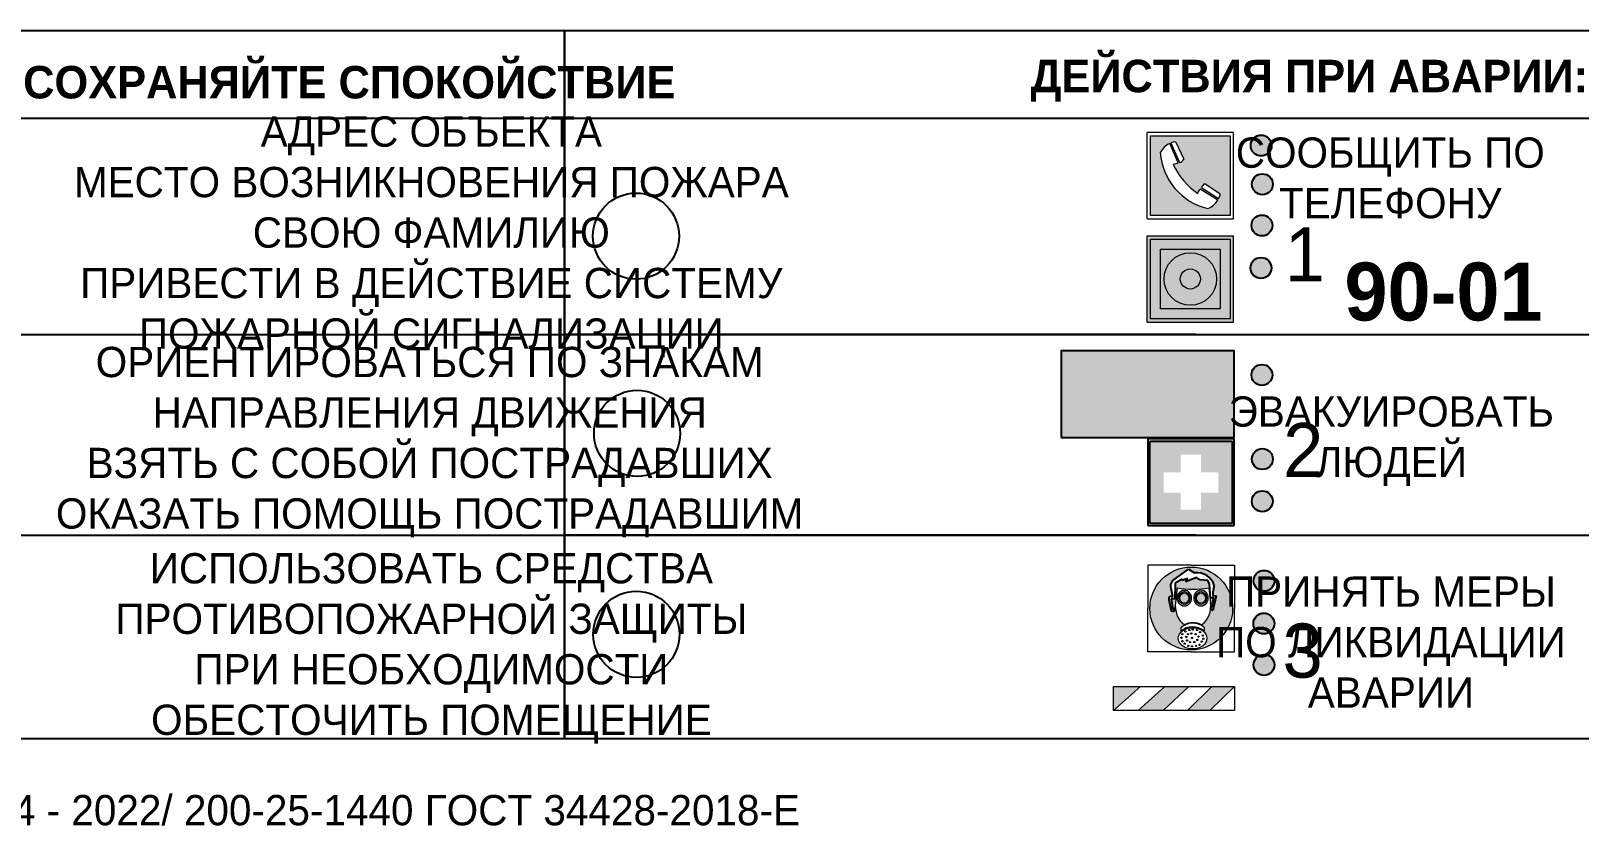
# Model space of a CAD drawing. Header units: millimetres. Extents: x 13810 to 67229, y 12374 to 21950.
# Drawn here: x 27396.4 to 27539.5, y 14168.9 to 14243.1 of the extents above; entities that cross this region are included whole.
import ezdxf

# ---------------------------------------------------------------- set-up
doc = ezdxf.new("R2010")
doc.units = ezdxf.units.MM
doc.styles.add('обычный', font='arial.ttf')

# ---------------------------------------------------------------- blocks, each defined once
blk = doc.blocks.new('A$C38D26F80')
h = blk.add_hatch(color=5)
h.dxf.hatch_style = 1
h.paths.add_polyline_path([(-8.77, -4.48, 1), (-0.19, -4.48, 1)])
h.paths.add_polyline_path([(-6.75, -3.58), (-6.75, -3.31), (-6.62, -3.22), (-6.5, -3.22), (-6.42, -3.3), (-6.39, -3.28), (-6.59, -2.23), (-6.59, -2.01), (-6.38, -1.58), (-4.76, -0.4), (-4.13, -0.79, -0.362848), (-2.1, -2.1, -0.201049), (-2.17, -2.48, 0.085434), (-2.26, -3.13), (-1.9, -3.16), (-2.25, -4.7), (-2.4, -4.59), (-2.43, -4.34), (-2.36, -4.34), (-2.14, -3.34), (-2.47, -3.42), (-2.58, -1.95), (-2.77, -1.58), (-3.58, -1.52), (-3.92, -1.26), (-5.05, -1.73), (-4.87, -1.39), (-5.41, -1.6), (-5.41, -1.46), (-6.13, -1.87), (-6.18, -3.5), (-6.56, -3.47), (-6.37, -4.59), (-6.16, -4.43), (-6.16, -4.66), (-6.36, -4.79), (-6.37, -4.8), (-6.51, -4.76)], flags=16)
h.paths.add_polyline_path([(-6.51, -4.76), (-6.36, -4.79), (-6.37, -4.8)], flags=0)
h.paths.add_polyline_path([(-5.92, -2.34, 0.089508), (-2.67, -2.35), (-2.48, -3.88, -0.268602), (-3.4, -6.18, 0.262449), (-5.2, -6.18, -0.268602), (-6.11, -3.88)], flags=16)
edge = h.paths.add_edge_path(flags=16)
edge.add_ellipse((-5.19, -3.41), major_axis=(0, 0.842), ratio=0.848992, start_angle=0, end_angle=360)
edge = h.paths.add_edge_path(flags=0)
edge.add_ellipse((-5.19, -3.39), major_axis=(0, 0.665), ratio=0.853798, start_angle=0, end_angle=360)
edge = h.paths.add_edge_path(flags=0)
edge.add_ellipse((-5.19, -3.4), major_axis=(0, 0.528), ratio=0.864094, start_angle=0, end_angle=360)
edge = h.paths.add_edge_path(flags=16)
edge.add_ellipse((-3.47, -3.4), major_axis=(0, 0.842), ratio=0.848992, start_angle=0, end_angle=360)
h.paths.add_polyline_path([(-3.13, -6.45), (-3.13, -6.84, 0.383174), (-5.57, -6.85), (-5.57, -6.49, -0.369952)], flags=16)
edge = h.paths.add_edge_path(flags=0)
edge.add_ellipse((-3.47, -3.39), major_axis=(0, 0.665), ratio=0.853798, start_angle=0, end_angle=360)
edge = h.paths.add_edge_path(flags=0)
edge.add_ellipse((-3.47, -3.4), major_axis=(0, 0.528), ratio=0.864094, start_angle=0, end_angle=360)
edge = h.paths.add_edge_path(flags=16)
edge.add_ellipse((-4.34, -7.57), major_axis=(-1.48, 0), ratio=0.744955, start_angle=0, end_angle=360)
h.paths.add_polyline_path([(-5.01, -6.85, -1), (-5.15, -6.85, -1)], flags=0)
h.paths.add_polyline_path([(-5.33, -7.14, -1), (-5.47, -7.14, -1)], flags=0)
h.paths.add_polyline_path([(-4.61, -6.71, -1), (-4.74, -6.71, -1)], flags=16)
h.paths.add_polyline_path([(-5.43, -7.51, -1), (-5.57, -7.51, -1)], flags=0)
h.paths.add_polyline_path([(-4.26, -6.67, -1), (-4.4, -6.67, -1)], flags=16)
h.paths.add_polyline_path([(-4.74, -7.14, -1), (-4.88, -7.14, -1)], flags=0)
h.paths.add_polyline_path([(-4.93, -7.43, -1), (-5.07, -7.43, -1)], flags=0)
h.paths.add_polyline_path([(-4.41, -7.07, -1), (-4.54, -7.07, -1)], flags=0)
h.paths.add_polyline_path([(-5.33, -7.87, -1), (-5.46, -7.87, -1)], flags=0)
h.paths.add_polyline_path([(-3.8, -6.71, -1), (-3.94, -6.71, -1)], flags=16)
h.paths.add_polyline_path([(-4.85, -7.78, -1), (-4.98, -7.78, -1)], flags=0)
h.paths.add_polyline_path([(-3.96, -7.14, -1), (-4.1, -7.14, -1)], flags=0)
h.paths.add_polyline_path([(-4.33, -7.53, -1), (-4.47, -7.53, -1)], flags=0)
h.paths.add_polyline_path([(-5.09, -8.12, -1), (-5.23, -8.12, -1)], flags=0)
h.paths.add_polyline_path([(-3.5, -6.94, -1), (-3.64, -6.94, -1)], flags=0)
h.paths.add_polyline_path([(-4.54, -7.97, -1), (-4.68, -7.97, -1)], flags=0)
h.paths.add_polyline_path([(-3.66, -7.39, -1), (-3.8, -7.39, -1)], flags=0)
h.paths.add_polyline_path([(-4.73, -8.35, -1), (-4.86, -8.35, -1)], flags=0)
h.paths.add_polyline_path([(-4.09, -7.96, -1), (-4.23, -7.96, -1)], flags=0)
h.paths.add_polyline_path([(-3.77, -7.74, -1), (-3.91, -7.74, -1)], flags=0)
h.paths.add_polyline_path([(-3.22, -7.27, -1), (-3.35, -7.27, -1)], flags=0)
h.paths.add_polyline_path([(-4.34, -8.4, -1), (-4.47, -8.4, -1)], flags=0)
h.paths.add_polyline_path([(-3.16, -7.61, -1), (-3.3, -7.61, -1)], flags=0)
h.paths.add_polyline_path([(-3.9, -8.35, -1), (-4.04, -8.35, -1)], flags=0)
h.paths.add_polyline_path([(-3.32, -7.91, -1), (-3.46, -7.91, -1)], flags=0)
h.paths.add_polyline_path([(-3.55, -8.23, -1), (-3.69, -8.23, -1)], flags=0)
at = {"color": 5, "lineweight": 5}
for p, q in [((-4.48, 0), (-8.96, 0)), ((-8.96, 0), (-8.96, -4.48)), ((-4.48, 0), (0, 0)), ((0, 0), (0, -4.48)), ((-6.59, -2.01), (-6.38, -1.58)), ((-6.38, -1.58), (-4.76, -0.4)), ((-5.41, -1.46), (-6.13, -1.87)), ((-4.87, -1.39), (-5.41, -1.6)), ((-5.41, -1.6), (-5.41, -1.46)), ((-3.92, -1.26), (-5.05, -1.73)), ((-5.05, -1.73), (-4.87, -1.39)), ((-4.76, -0.4), (-4.13, -0.79)), ((-3.58, -1.52), (-3.92, -1.26)), ((-2.77, -1.58), (-3.58, -1.52)), ((-2.58, -1.95), (-2.77, -1.58)), ((-6.59, -2.23), (-6.59, -2.01)), ((-6.39, -3.28), (-6.59, -2.23)), ((-6.13, -1.87), (-6.18, -3.5)), ((-5.92, -2.34), (-6.11, -3.88)), ((-2.67, -2.34), (-2.48, -3.88)), ((-2.47, -3.42), (-2.58, -1.95)), ((-1.9, -3.16), (-2.26, -3.13)), ((-2.25, -4.7), (-1.9, -3.16)), ((-8.96, -8.96), (-8.96, -4.48)), ((-6.75, -3.31), (-6.62, -3.22)), ((-6.75, -3.58), (-6.75, -3.31)), ((-6.51, -4.76), (-6.75, -3.58)), ((-6.62, -3.22), (-6.5, -3.22)), ((-6.18, -3.5), (-6.56, -3.47)), ((-6.56, -3.47), (-6.37, -4.59)), ((-6.37, -4.8), (-6.51, -4.76)), ((-6.5, -3.22), (-6.42, -3.3)), ((-6.42, -3.3), (-6.39, -3.28)), ((-6.37, -4.59), (-6.16, -4.43)), ((-6.16, -4.66), (-6.37, -4.8)), ((-6.16, -4.43), (-6.16, -4.66)), ((-2.14, -3.34), (-2.47, -3.42)), ((-2.43, -4.34), (-2.4, -4.59)), ((-2.43, -4.34), (-2.36, -4.34)), ((-2.4, -4.59), (-2.25, -4.7)), ((-2.36, -4.34), (-2.14, -3.34)), ((0, -8.96), (0, -4.48)), ((-5.57, -6.49), (-5.57, -6.85)), ((-3.13, -6.45), (-3.13, -6.84)), ((-4.48, -8.96), (-8.96, -8.96)), ((-4.48, -8.96), (0, -8.96))]:
    blk.add_line(p, q, dxfattribs=at)
at = {"color": 5}
for p, q in [((-6.59, -2.01), (-6.38, -1.58)), ((-6.38, -1.58), (-4.76, -0.4)), ((-5.41, -1.46), (-6.13, -1.87)), ((-4.87, -1.39), (-5.41, -1.6)), ((-5.41, -1.6), (-5.41, -1.46)), ((-3.92, -1.26), (-5.05, -1.73)), ((-5.05, -1.73), (-4.87, -1.39)), ((-4.76, -0.4), (-4.13, -0.79)), ((-3.58, -1.52), (-3.92, -1.26)), ((-2.77, -1.58), (-3.58, -1.52)), ((-2.58, -1.95), (-2.77, -1.58)), ((-6.59, -2.23), (-6.59, -2.01)), ((-6.39, -3.28), (-6.59, -2.23)), ((-6.13, -1.87), (-6.18, -3.5)), ((-2.47, -3.42), (-2.58, -1.95)), ((-2.26, -3.13), (-1.9, -3.16)), ((-1.9, -3.16), (-2.25, -4.7)), ((-6.75, -3.31), (-6.62, -3.22)), ((-6.75, -3.58), (-6.75, -3.31)), ((-6.51, -4.76), (-6.75, -3.58)), ((-6.62, -3.22), (-6.5, -3.22)), ((-6.18, -3.5), (-6.56, -3.47)), ((-6.56, -3.47), (-6.37, -4.59)), ((-6.37, -4.8), (-6.51, -4.76)), ((-6.36, -4.79), (-6.51, -4.76)), ((-6.5, -3.22), (-6.42, -3.3)), ((-6.42, -3.3), (-6.39, -3.28)), ((-6.37, -4.59), (-6.16, -4.43)), ((-6.16, -4.66), (-6.37, -4.8)), ((-6.16, -4.66), (-6.36, -4.79)), ((-6.16, -4.43), (-6.16, -4.66)), ((-2.14, -3.34), (-2.47, -3.42)), ((-2.4, -4.59), (-2.43, -4.34)), ((-2.43, -4.34), (-2.36, -4.34)), ((-2.25, -4.7), (-2.4, -4.59)), ((-2.36, -4.34), (-2.14, -3.34))]:
    blk.add_line(p, q, dxfattribs=at)
at = {"color": 5, "lineweight": 5}
for centre, radius in [((-4.48, -4.48), 4.29), ((-5.5, -7.51), 0.0678), ((-5.4, -7.14), 0.0678), ((-5.4, -7.87), 0.0678), ((-5.08, -6.85), 0.0678), ((-5, -7.43), 0.0678), ((-4.91, -7.78), 0.0678), ((-4.81, -7.14), 0.0678), ((-4.67, -6.71), 0.0678), ((-4.61, -7.97), 0.0678), ((-4.47, -7.07), 0.0678), ((-4.4, -7.53), 0.0678), ((-4.33, -6.67), 0.0678), ((-4.16, -7.96), 0.0678), ((-4.03, -7.14), 0.0678), ((-3.87, -6.71), 0.0678), ((-3.84, -7.74), 0.0678), ((-3.73, -7.39), 0.0678), ((-3.57, -6.94), 0.0678), ((-3.39, -7.91), 0.0678), ((-3.28, -7.27), 0.0678), ((-3.23, -7.61), 0.0678), ((-5.16, -8.12), 0.0678), ((-4.79, -8.35), 0.0678), ((-4.4, -8.4), 0.0678), ((-3.97, -8.35), 0.0678), ((-3.62, -8.23), 0.0678)]:
    blk.add_circle(centre, radius, dxfattribs=at)
at = {"color": 5}
for centre, radius, start, end in [((-3.89, -2.66), 1.88, 17.387, 97.1599), ((-0.35, -3.07), 1.91, 162.2553, 181.7878), ((-2.6, -2.2), 0.511, 326.3906, 11.8614)]:
    blk.add_arc(centre, radius, start, end, dxfattribs=at)
at = {"color": 5, "lineweight": 5}
for centre, radius, start, end in [((-4.28, 6.66), 9.15, 259.6987, 280.1569), ((-0.47, -3.05), 1.79, 161.5846, 182.4584), ((-2.6, -2.2), 0.513, 326.4781, 11.7739), ((-3.66, -4.24), 2.47, 171.573, 231.7124), ((-4.93, -4.24), 2.47, 308.2876, 8.427), ((-4.33, -7.88), 1.87, 50.358, 131.5662), ((-4.34, -8.2), 1.82, 48.4943, 132.3565), ((-4.3, -7.78), 1.83, 60.5889, 119.4111)]:
    blk.add_arc(centre, radius, start, end, dxfattribs=at)
for centre, major_axis, ratio in [((-5.19, -3.41), (0, 0.842), 0.848992), ((-5.19, -3.39), (0, 0.665), 0.853798), ((-5.19, -3.4), (0, 0.528), 0.864094), ((-3.47, -3.4), (0, 0.842), 0.848992), ((-3.47, -3.39), (0, 0.665), 0.853798), ((-3.47, -3.4), (0, 0.528), 0.864094), ((-4.34, -7.57), (-1.48, 0), 0.744955)]:
    blk.add_ellipse(centre, major_axis=major_axis, ratio=ratio, dxfattribs=at)
blk = doc.blocks.new('A$C47DD6509')
at = {"lineweight": 5}
for points in [[(-8.69, 0), (-11.19, 0), (-11.19, -2.22)], [(-4.22, 0), (-6.45, 0), (-8.91, -2.22), (-6.61, -2.22)], [(0, 0), (-2.09, 0), (-4.36, -2.22), (-2.29, -2.22)]]:
    blk.add_hatch(color=242, dxfattribs=at).paths.add_polyline_path(points)
at = {"color": 242, "lineweight": 5}
for p, q in [((-11.19, -2.22), (-8.69, 0)), ((-11.19, -2.22), (-11.19, 0)), ((-11.19, 0), (-8.69, 0)), ((-11.19, 0), (0, 0)), ((-8.91, -2.22), (-6.45, 0)), ((-6.61, -2.22), (-4.22, 0)), ((-4.36, -2.22), (-2.09, 0)), ((-2.29, -2.22), (0, 0)), ((0, 0), (0, -2.22)), ((0, -2.22), (-11.19, -2.22))]:
    blk.add_line(p, q, dxfattribs=at)
blk = doc.blocks.new('A$C32E8229D')
at = {"true_color": 0xffffff}
blk.add_hatch(color=7, dxfattribs=at).paths.add_polyline_path([(0, 0), (0, -8), (16, -8), (16, 0)])
h = blk.add_hatch(color=126)
h.paths.add_polyline_path([(0.2, -0.2), (15.8, -0.2), (15.8, -7.8), (0.2, -7.8)])
h.paths.add_polyline_path([(13.49, -2.05), (12.08, -2.05), (11.37, -2.63, 0.162397), (11.29, -2.84), (11.29, -3.63), (10.35, -3.63), (10.35, -4.05), (11.68, -4.05), (11.68, -3.48), (12.26, -4.28), (11.29, -5.1), (11.29, -6.78), (11.85, -6.78), (11.85, -5.44), (12.8, -4.64), (12.8, -5.94), (14.46, -5.94), (14.46, -5.39), (13.45, -5.39), (13.45, -3.97), (12.46, -2.59), (13.15, -2.59), (13.69, -3.34), (14.18, -3)], flags=16)
h.paths.add_polyline_path([(10.74, -1.82, 1), (11.8, -1.82, 1)], flags=16)
h.paths.add_polyline_path([(9.39, -3.59), (5.99, -3.59), (6.56, -3.03), (5.91, -3.03), (5.1, -3.83), (5.91, -4.64), (6.56, -4.64), (5.99, -4.09), (9.39, -4.09)], flags=16)
h.paths.add_polyline_path([(4.29, -1.08), (1.72, -1.08), (1.72, -6.6), (4.29, -6.6)], flags=16)
at = {"color": 126}
blk.add_lwpolyline([(16, -8), (0, -8), (0, 0), (16, 0)], close=True, dxfattribs=at)
blk = doc.blocks.new('A$C18900ED3')
h = blk.add_hatch(color=126)
h.paths.add_polyline_path([(-0.18, -0.18), (-7.02, -0.18), (-7.02, -7.02), (-0.18, -7.02)])
h.paths.add_polyline_path([(-5.89, -4.46), (-5.89, -2.77), (-4.46, -2.77), (-4.46, -1.31), (-2.77, -1.31), (-2.77, -2.77), (-1.33, -2.77), (-1.33, -4.46), (-2.77, -4.46), (-2.77, -5.89), (-4.46, -5.89), (-4.46, -4.46)], flags=16)
at = {"color": 126}
for p, q in [((-7.2, 0), (-7.2, -7.2)), ((0, 0), (-7.2, 0)), ((0, -7.2), (0, 0)), ((-7.02, -7.02), (-7.02, -0.18)), ((-7.02, -0.18), (-0.18, -0.18)), ((-0.18, -0.18), (-0.18, -7.02)), ((-7.2, -7.2), (0, -7.2)), ((-0.18, -7.02), (-7.02, -7.02))]:
    blk.add_line(p, q, dxfattribs=at)
blk = doc.blocks.new('A$C456E1F9C')
at = {"lineweight": 5}
h = blk.add_hatch(color=242, dxfattribs=at)
h.paths.add_polyline_path([(0.51, -1.47), (0.51, -13.26), (12.29, -13.26), (12.29, -1.47)])
h.paths.add_polyline_path([(5.42, -4.95, -0.254479), (4.78, -5.4), (3.52, -2.53, -0.209735), (4.23, -2.4)], flags=16)
h.paths.add_polyline_path([(8.53, -8.6), (10.87, -10.17), (10.54, -10.76), (8.03, -9.13, -0.192251)], flags=16)
h.paths.add_polyline_path([(4.61, -5.49, 0.005518), (3.87, -5.72, 0.128647), (7.49, -10.01, 0.00809), (7.83, -9.33), (10.47, -10.97, -0.16736), (8.99, -12.25, -0.327862), (1.95, -3.95, -0.166952), (3.36, -2.62)], flags=16)
at = {"color": 242, "lineweight": 5}
for p, q in [((0, -13.77), (0, -0.97)), ((12.8, -0.97), (0, -0.97)), ((12.8, -13.77), (12.8, -0.97)), ((4.61, -5.49), (3.36, -2.62)), ((3.52, -2.53), (4.78, -5.4)), ((4.23, -2.4), (5.42, -4.95)), ((8.03, -9.13), (10.54, -10.76)), ((10.81, -10.12), (8.53, -8.6)), ((7.83, -9.33), (10.47, -10.97)), ((10.54, -10.76), (10.8, -10.3)), ((10.8, -10.3), (10.81, -10.12)), ((0, -13.77), (12.8, -13.77))]:
    blk.add_line(p, q, dxfattribs=at)
blk.add_lwpolyline([(0.51, -1.47), (12.29, -1.47), (12.29, -13.26), (0.51, -13.26)], close=True, dxfattribs=at)
for centre, radius, start, end in [((4.59, -5.34), 2.99, 114.2845, 152.1974), ((11.12, -3.31), 9.19, 183.9915, 256.6009), ((4.02, -3.27), 0.891, 76.3284, 123.7092), ((14.98, -39.1), 35.17, 107.1487, 108.4135), ((13.86, -0.94), 11.08, 205.5536, 234.8762), ((4.68, -4.59), 0.824, 276.9621, 334.0723), ((8.94, -9.5), 0.989, 114.4092, 157.9388), ((-13.31, 0.8), 23.44, 332.5487, 334.4027), ((7.87, -9.46), 3, 291.9291, 329.9329)]:
    blk.add_arc(centre, radius, start, end, dxfattribs=at)
blk = doc.blocks.new('A$C54414219')
at = {"true_color": 0xffffff}
h = blk.add_hatch(color=7, dxfattribs=at)
h.paths.add_polyline_path([(2.39, -9.45), (2.39, -18.3), (11.23, -18.3), (11.23, -9.45)], flags=0)
h.paths.add_polyline_path([(10.71, -13.87, -1), (2.92, -13.87, -1)], flags=0)
h.paths.add_polyline_path([(8.3, -13.87, -1), (5.33, -13.87, -1)], flags=0)
h.paths.add_polyline_path([(0.41, -7.47), (0.41, -20.27), (13.21, -20.27), (13.21, -7.47)])
h.paths.add_polyline_path([(0.92, -19.77), (12.71, -19.77), (12.71, -7.98), (0.92, -7.98)], flags=16)
h.paths.add_polyline_path([(11.23, -9.45), (11.23, -18.3), (2.39, -18.3), (2.39, -9.45)], flags=0)
at = {"lineweight": 5}
h = blk.add_hatch(color=242, dxfattribs=at)
h.paths.add_polyline_path([(12.71, -7.98), (0.92, -7.98), (0.92, -19.77), (12.71, -19.77)])
h.paths.add_polyline_path([(11.23, -18.3), (2.39, -18.3), (2.39, -9.45), (11.23, -9.45)], flags=16)
h.paths.add_polyline_path([(10.71, -13.87, -1), (2.92, -13.87, -1)], flags=0)
h.paths.add_polyline_path([(8.3, -13.87, -1), (5.33, -13.87, -1)], flags=0)
at = {"true_color": 0xffffff}
h = blk.add_hatch(color=7, dxfattribs=at)
h.paths.add_polyline_path([(2.39, -9.45), (2.39, -18.3), (11.23, -18.3), (11.23, -9.45)])
h.paths.add_polyline_path([(10.71, -13.87, -1), (2.92, -13.87, -1)], flags=16)
h.paths.add_polyline_path([(8.3, -13.87, -1), (5.33, -13.87, -1)], flags=0)
at = {"lineweight": 5}
h = blk.add_hatch(color=242, dxfattribs=at)
h.paths.add_polyline_path([(2.92, -13.87, 1), (10.71, -13.87, 1)])
h.paths.add_polyline_path([(8.3, -13.87, -1), (5.33, -13.87, -1)], flags=16)
at = {"color": 242, "lineweight": 5}
for p, q in [((0.41, -20.27), (0.41, -7.47)), ((0.41, -7.47), (13.21, -7.47)), ((0.41, -7.47), (13.21, -7.47)), ((13.21, -20.27), (13.21, -7.47)), ((0.41, -20.27), (13.21, -20.27))]:
    blk.add_line(p, q, dxfattribs=at)
for points in [[(0.92, -7.98), (12.71, -7.98), (12.71, -19.77), (0.92, -19.77)], [(2.39, -9.45), (11.23, -9.45), (11.23, -18.3), (2.39, -18.3)]]:
    blk.add_lwpolyline(points, close=True, dxfattribs=at)
for radius in [3.89, 1.49]:
    blk.add_circle((6.81, -13.87), radius, dxfattribs=at)

msp = doc.modelspace()

# ---------------------------------------------------------------- hatches: boundary and pattern name
at = {"lineweight": 0}
h = msp.add_hatch(color=256, dxfattribs=at)
h.dxf.hatch_style = 1
h.paths.add_polyline_path([(27509.19, 14232.55, 1), (27511.12, 14232.55, 1)])
h = msp.add_hatch(color=256, dxfattribs=at)
h.dxf.hatch_style = 1
h.paths.add_polyline_path([(27509.29, 14228.97, 1), (27511.22, 14228.97, 1)])
h = msp.add_hatch(color=256, dxfattribs=at)
h.dxf.hatch_style = 1
h.paths.add_polyline_path([(27509.25, 14225.16, 1), (27511.18, 14225.16, 1)])
h = msp.add_hatch(color=256, dxfattribs=at)
h.dxf.hatch_style = 1
h.paths.add_polyline_path([(27509.17, 14221.23, 1), (27511.1, 14221.23, 1)])
h = msp.add_hatch(color=256, dxfattribs=at)
h.dxf.hatch_style = 1
h.paths.add_polyline_path([(27509.25, 14211.34, 1), (27511.19, 14211.34, 1)])
h = msp.add_hatch(color=256, dxfattribs=at)
h.dxf.hatch_style = 1
h.paths.add_polyline_path([(27509.29, 14203.56, 1), (27511.23, 14203.56, 1)])
h = msp.add_hatch(color=256, dxfattribs=at)
h.dxf.hatch_style = 1
h.paths.add_polyline_path([(27509.29, 14199.66, 1), (27511.22, 14199.66, 1)])
h = msp.add_hatch(color=256, dxfattribs=at)
h.dxf.hatch_style = 1
h.paths.add_polyline_path([(27509.44, 14192.31, 1), (27511.38, 14192.31, 1)])
h = msp.add_hatch(color=256, dxfattribs=at)
h.dxf.hatch_style = 1
h.paths.add_polyline_path([(27509.44, 14188.36, 1), (27511.37, 14188.36, 1)])
h = msp.add_hatch(color=256, dxfattribs=at)
h.dxf.hatch_style = 1
h.paths.add_polyline_path([(27509.44, 14184.53, 1), (27511.37, 14184.53, 1)])

# ---------------------------------------------------------------- linework, layer by layer
for points in [[(27301.94, 14235.09), (27445.71, 14235.09), (27445.71, 14243.14), (27301.94, 14243.14)], [(27445.71, 14235.09), (27589.47, 14235.09), (27589.47, 14243.14), (27445.71, 14243.14)], [(27301.94, 14235.09), (27445.71, 14235.09), (27445.71, 14177.69), (27301.94, 14177.69)], [(27445.71, 14235.09), (27589.47, 14235.09), (27589.47, 14177.69), (27445.71, 14177.69)]]:
    msp.add_lwpolyline(points, close=True)
for points in [[(27360.36, 14215.09), (27301.94, 14215.09), (27445.71, 14215.09)], [(27504.12, 14215.09), (27445.71, 14215.09), (27589.47, 14215.09)], [(27360.36, 14196.52), (27301.94, 14196.52), (27445.71, 14196.52)], [(27504.12, 14196.52), (27445.71, 14196.52), (27589.47, 14196.52)]]:
    msp.add_lwpolyline(points)
for centre, radius in [((27510.15, 14232.55), 0.966), ((27510.26, 14228.97), 0.966), ((27452.33, 14224.17), 3.98), ((27510.22, 14225.16), 0.966), ((27510.13, 14221.23), 0.966), ((27510.22, 14211.34), 0.966), ((27452.43, 14205.94), 3.98), ((27510.26, 14203.56), 0.966), ((27510.25, 14199.66), 0.966), ((27510.41, 14192.31), 0.966), ((27452.36, 14187.36), 3.98), ((27510.4, 14188.36), 0.966), ((27510.41, 14184.53), 0.966)]:
    msp.add_circle(centre, radius)

# ---------------------------------------------------------------- block references
for name, p, xscale, yscale, zscale in [('A$C456E1F9C', (27499.6, 14234.37), 0.625, 0.625, 0.625), ('A$C54414219', (27499.34, 14228.88), 0.625, 0.625, 0.625), ('A$C18900ED3', (27507.66, 14205.42), 1.111111111007631, 1.111111111007631, 1.111111111007631), ('A$C38D26F80', (27507.68, 14193.75), 0.8928571427240968, 0.8928571427240968, 0.8928571427240968)]:
    msp.add_blockref(name, p, dxfattribs=dict(xscale=xscale, yscale=yscale, zscale=zscale))
at = {"xscale": -1}
msp.add_blockref('A$C32E8229D', (27507.66, 14213.57), dxfattribs=at)
at = {"color": 242, "true_color": 0xc1121c}
msp.add_blockref('A$C47DD6509', (27507.68, 14182.53), dxfattribs=at)

# ---------------------------------------------------------------- texts
at = {"lineweight": 0, "attachment_point": 5, "style": 'обычный'}
for s, insert, char_height, width in [('{\\fProxima Nova Rg|b1|i0|c204|p2;ДЕЙСТВИЯ ПРИ ПОЖАРЕ: СОХРАНЯЙТЕ СПОКОЙСТВИЕ\\H1.6644x; }', (27399.1, 14237.97), 3, 175.1736), ('{\\fProxima Nova Rg|b1|i0|c204|p2;ДЕЙСТВИЯ ПРИ АВАРИИ: СОХРАНЯЙТЕ СПОКОЙСТВИЕ\\H1.6644x; }', (27545.32, 14238.54), 3, 175.1736), ('\\pi-8.4,l8.4,t8.4;{\\fProxima Nova Rg|b0|i0|c204|p2;АДРЕС ОБЪЕКТА\\PМЕСТО ВОЗНИКНОВЕНИЯ ПОЖАРА \\PСВОЮ ФАМИЛИЮ\\PПРИВЕСТИ В ДЕЙСТВИЕ СИСТЕМУ \\PПОЖАРНОЙ СИГНАЛИЗАЦИИ}', (27433.4, 14224.1), 2.8, 126.6484), ('{\\fProxima Nova Rg|b0|i0|c204|p2;СООБЩИТЬ ПО \\PТЕЛЕФОНУ}', (27522.09, 14229.54), 2.8, 126.6484), ('{\\fProxima Nova Rg|b0|i0|c204|p2;1\\H1.1667x; }', (27514.19, 14222.48), 5, 126.6484), ('{\\fProxima Nova Rg|b1|i0|c204|p2;\\H1.0714x;90-01\\fProxima Nova Rg|b0|i0|c204|p2;\\H0.93331x; \\H1.3449x; }', (27527.01, 14219.01), 5, 126.6484), ('\\pi-8.4,l8.4,t8.4;{\\fProxima Nova Rg|b0|i0|c204|p2;ОРИЕНТИРОВАТЬСЯ ПО ЗНАКАМ \\PНАПРАВЛЕНИЯ ДВИЖЕНИЯ\\PВЗЯТЬ С СОБОЙ ПОСТРАДАВШИХ\\PОКАЗАТЬ ПОМОЩЬ ПОСТРАДАВШИМ}', (27433.25, 14205.13), 2.8, 126.6484), ('{\\fProxima Nova Rg|b0|i0|c204|p2;ЭВАКУИРОВАТЬ \\PЛЮДЕЙ}', (27522.19, 14205.22), 2.8, 126.6484), ('{\\fProxima Nova Rg|b0|i0|c204|p2;2\\H1.1967x; }', (27514.04, 14204.39), 5, 126.6484), ('\\pi-8.4,l8.4,t8.4;{\\fProxima Nova Rg|b0|i0|c204|p2;ИСПОЛЬЗОВАТЬ СРЕДСТВА \\PПРОТИВОПОЖАРНОЙ ЗАЩИТЫ \\PПРИ НЕОБХОДИМОСТИ \\PОБЕСТОЧИТЬ ПОМЕЩЕНИЕ}', (27433.41, 14186.06), 2.8, 126.6484), ('{\\fProxima Nova Rg|b0|i0|c204|p2;ПРИНЯТЬ МЕРЫ \\PПО ЛИКВИДАЦИИ \\PАВАРИИ}', (27522.15, 14186.64), 2.8, 126.6484), ('{\\fProxima Nova Rg|b0|i0|c204|p2;3\\H1.1967x; }', (27513.98, 14185.82), 5, 126.6484), ('\\pi-8.4,l8.4,t8.4;{\\fProxima Nova Rg|b0|i0|c204|p2;ИЗГОТОВИТЕЛЬ: ИП АНДРЕЕВ А. А.\\fProxima Nova Rg|b0|i0|c0|p2; \\fProxima Nova Rg|b0|i0|c204|p2;ФП-24 - 2022/ 200-25-1440 ГОСТ 34428-2018-Е\\H1.2266x; }', (27393.46, 14170.7), 2.8, 191.3484)]:
    msp.add_mtext(s, dxfattribs=dict(at, insert=insert, char_height=char_height, width=width))

doc.saveas('drawing.dxf')
